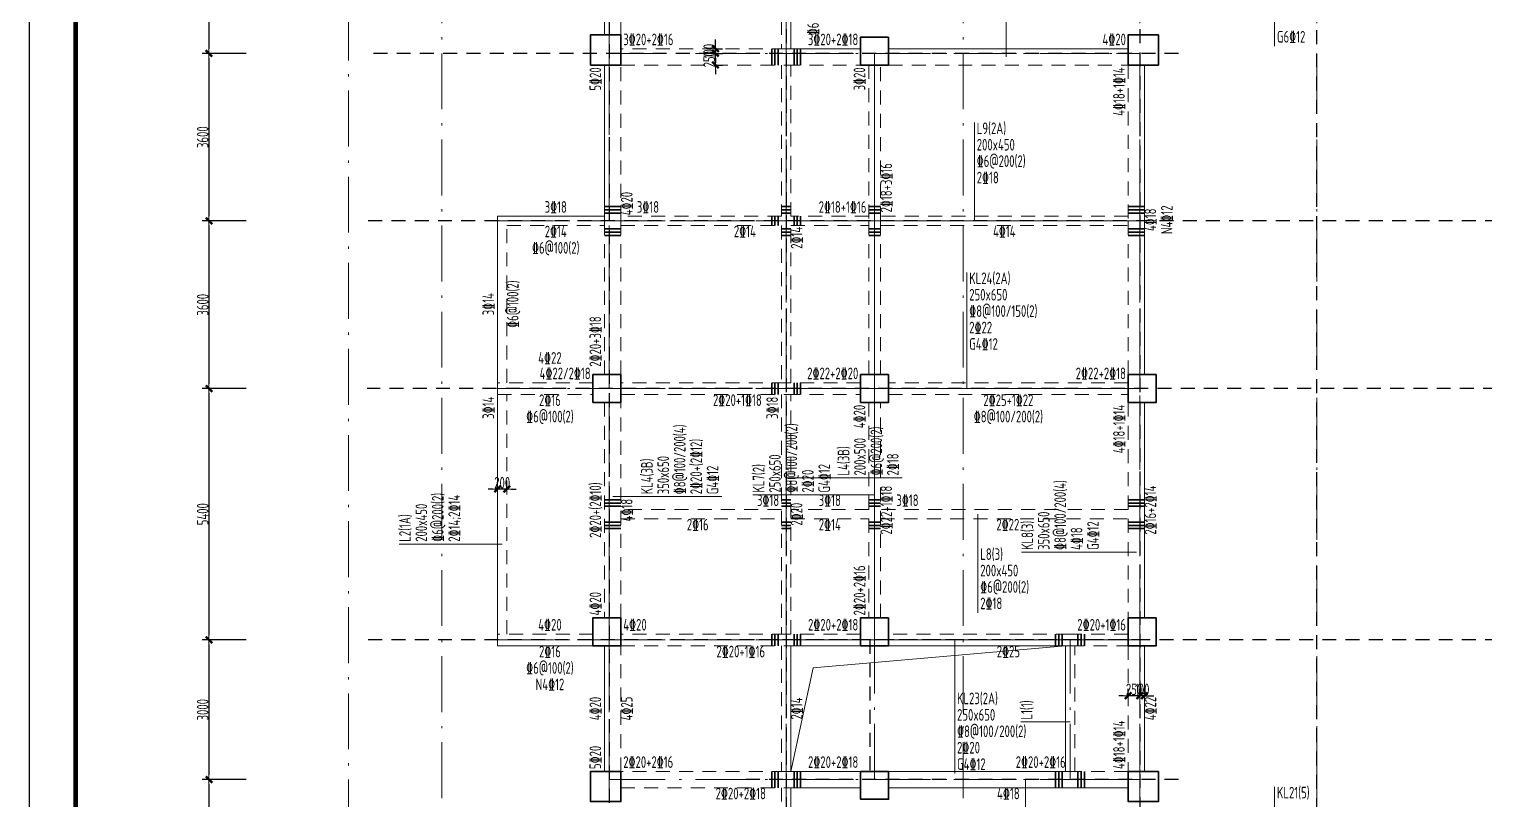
# Model space of a CAD drawing. Header units: millimetres. Extents: x 539196 to 807275, y 431843 to 1156631.
# Drawn here: x 669890 to 701168, y 975222 to 991780 of the extents above; entities that cross this region are included whole.
import ezdxf
from ezdxf.enums import TextEntityAlignment as Align

# ---------------------------------------------------------------- set-up
doc = ezdxf.new("R2010")
doc.units = ezdxf.units.MM
doc.header["$MEASUREMENT"] = 0
for name, pattern in [('DOTE', [2.42, 2, -0.2, 0.02, -0.2]), ('点划线', [1850, 1200, -300, 50, -300]), ('虚线', [500, 300, -200])]:
    doc.linetypes.add(name, pattern=pattern)
doc.layers.add('DOTE', color=1, linetype='DOTE')
doc.layers.add('PUB_TITLE', color=4, linetype='Continuous')
for name, color, linetype, lineweight in [('尺寸标注-梁', 3, 'Continuous', 18), ('板洞边线', 253, 'Continuous', 18), ('梁原位标注', 7, 'Continuous', 18), ('梁名称编号', 2, 'Continuous', 18), ('梁标注引线', 2, 'Continuous', 18), ('梁附加箍筋', 1, 'Continuous', 35), ('梁集中标注', 2, 'Continuous', 18), ('砼柱', 2, 'Continuous', 35), ('砼梁', 4, 'Continuous', 18), ('砼次梁', 7, 'Continuous', 18), ('轴线', 9, '点划线', 18), ('轴线标注', 3, 'Continuous', 18)]:
    doc.layers.add(name, color=color, linetype=linetype, lineweight=lineweight)
doc.styles.add('样式 1_yjk_yjk_yjk_yjk_yjk_yjk_yjk_yjk_yjk_yjk_yjk', font='yjkeng.shx', dxfattribs={"width": 0.7, "bigfont": 'yjkchn.shx'})
doc.dimstyles.new('盈建科结构_yjk_yjk_yjk_yjk_yjk_yjk_yjk_yjk_yjk_yjk_yjk', dxfattribs={"dimscale": 100, "dimtxt": 2.5, "dimasz": 1, "dimexe": 1.5, "dimexo": 0.625, "dimgap": 0.1, "dimtad": 1, "dimdec": 0, "dimrnd": 1, "dimzin": 0, "dimdsep": 46, "dimtxsty": '样式 1_yjk_yjk_yjk_yjk_yjk_yjk_yjk_yjk_yjk_yjk_yjk', "dimblk": '_yjkbk', "dimblk1": 'ARCHTICK', "dimblk2": 'ARCHTICK', "dimcen": 0.09, "dimadec": 0, "dimazin": 0, "dimtfac": 1, "dimtdec": 4, "dimtix": 1, "dimtmove": 2, "dimatfit": 3, "dimfxl": 0, "dimtolj": 1, "dimtzin": 0, "dimarcsym": 0})

# ---------------------------------------------------------------- blocks, each defined once
blk = doc.blocks.new('_yjkbk')
blk.add_line((-1, 0), (1.5, 0))
blk.add_lwpolyline([(-0.7, -0.7, 0.5, 0.5, 0), (0.7, 0.7, 0.5, 0.5, 0)], format="xyseb")
blk = doc.blocks.new('*D467')
at = {"layer": 'Defpoints', "color": 0}
for p in [(693755, 977460), (693755, 977459), (693855, 977459)]:
    blk.add_point(p, dxfattribs=at)
at = {"layer": '尺寸标注-梁', "color": 0, "lineweight": -2}
for p, q in [((693655, 977460), (693555, 977460)), ((693755, 977459), (693755, 977610)), ((693855, 977460), (693755, 977460)), ((693855, 977459), (693855, 977610)), ((693955, 977460), (694055, 977460))]:
    blk.add_line(p, q, dxfattribs=at)
at = {"layer": '尺寸标注-梁', "color": 0, "lineweight": -2, "xscale": 100, "yscale": 100, "zscale": 100}
blk.add_blockref('_yjkbk', (693755, 977460), dxfattribs=at)
at = {"layer": '尺寸标注-梁', "color": 0, "lineweight": -2, "xscale": 100, "yscale": 100, "zscale": 100, "rotation": 180}
blk.add_blockref('_yjkbk', (693855, 977460), dxfattribs=at)
at = {"layer": '尺寸标注-梁', "color": 0, "insert": (693805, 977595), "char_height": 250, "attachment_point": 5, "style": '样式 1_yjk_yjk_yjk_yjk_yjk_yjk_yjk_yjk_yjk_yjk_yjk'}
blk.add_mtext('\\A1;100', dxfattribs=at)
blk = doc.blocks.new('_ARCHTICK')
at = {"color": 0, "linetype": 'ByBlock', "const_width": 0.15}
blk.add_lwpolyline([(-0.5, -0.5), (0.5, 0.5)], dxfattribs=at)
blk = doc.blocks.new('*D468')
at = {"layer": 'Defpoints', "color": 0}
for p in [(693505, 977460), (693505, 977459), (693755, 977459)]:
    blk.add_point(p, dxfattribs=at)
at = {"layer": '尺寸标注-梁', "color": 0, "lineweight": -2}
for p, q in [((693405, 977460), (693305, 977460)), ((693505, 977459), (693505, 977610)), ((693755, 977460), (693505, 977460)), ((693755, 977459), (693755, 977610)), ((693855, 977460), (693955, 977460))]:
    blk.add_line(p, q, dxfattribs=at)
at = {"layer": '尺寸标注-梁', "color": 0, "lineweight": -2, "xscale": 100, "yscale": 100, "zscale": 100}
blk.add_blockref('_yjkbk', (693505, 977460), dxfattribs=at)
at = {"layer": '尺寸标注-梁', "color": 0, "lineweight": -2, "xscale": 100, "yscale": 100, "zscale": 100, "rotation": 180}
blk.add_blockref('_yjkbk', (693755, 977460), dxfattribs=at)
at = {"layer": '尺寸标注-梁', "color": 0, "insert": (693630, 977595), "char_height": 250, "attachment_point": 5, "style": '样式 1_yjk_yjk_yjk_yjk_yjk_yjk_yjk_yjk_yjk_yjk_yjk'}
blk.add_mtext('\\A1;250', dxfattribs=at)
blk = doc.blocks.new('*D469')
at = {"layer": 'Defpoints', "color": 0}
for p in [(684635, 991259), (684636, 991259), (684635, 991009)]:
    blk.add_point(p, dxfattribs=at)
at = {"layer": '尺寸标注-梁', "color": 0, "lineweight": -2}
for p, q in [((684635, 991259), (684786, 991259)), ((684636, 991359), (684636, 991459)), ((684636, 991009), (684636, 991259)), ((684635, 991009), (684786, 991009)), ((684636, 990909), (684636, 990809))]:
    blk.add_line(p, q, dxfattribs=at)
at = {"layer": '尺寸标注-梁', "color": 0, "lineweight": -2, "xscale": 100, "yscale": 100, "zscale": 100}
for p, rotation in [((684636, 991259), 270), ((684636, 991009), 90)]:
    blk.add_blockref('_yjkbk', p, dxfattribs=dict(at, rotation=rotation))
at = {"layer": '尺寸标注-梁', "color": 0, "insert": (684501, 991134), "char_height": 250, "attachment_point": 5, "rotation": 90, "style": '样式 1_yjk_yjk_yjk_yjk_yjk_yjk_yjk_yjk_yjk_yjk_yjk'}
blk.add_mtext('\\A1;250', dxfattribs=at)
blk = doc.blocks.new('*D470')
at = {"layer": 'Defpoints', "color": 0}
for p in [(684635, 991359), (684635, 991259), (684636, 991359)]:
    blk.add_point(p, dxfattribs=at)
at = {"layer": '尺寸标注-梁', "color": 0, "lineweight": -2}
for p, q in [((684636, 991459), (684636, 991559)), ((684635, 991359), (684786, 991359)), ((684635, 991259), (684786, 991259)), ((684636, 991259), (684636, 991359)), ((684636, 991159), (684636, 991059))]:
    blk.add_line(p, q, dxfattribs=at)
at = {"layer": '尺寸标注-梁', "color": 0, "lineweight": -2, "xscale": 100, "yscale": 100, "zscale": 100}
for p, rotation in [((684636, 991359), 270), ((684636, 991259), 90)]:
    blk.add_blockref('_yjkbk', p, dxfattribs=dict(at, rotation=rotation))
at = {"layer": '尺寸标注-梁', "color": 0, "insert": (684501, 991309), "char_height": 250, "attachment_point": 5, "rotation": 90, "style": '样式 1_yjk_yjk_yjk_yjk_yjk_yjk_yjk_yjk_yjk_yjk_yjk'}
blk.add_mtext('\\A1;100', dxfattribs=at)
blk = doc.blocks.new('*D473')
at = {"layer": 'Defpoints', "color": 0}
for p in [(679955, 981900), (679955, 981899), (680155, 981899)]:
    blk.add_point(p, dxfattribs=at)
at = {"layer": '尺寸标注-梁', "color": 0, "lineweight": -2}
for p, q in [((679855, 981900), (679755, 981900)), ((679955, 981899), (679955, 982050)), ((680155, 981900), (679955, 981900)), ((680155, 981899), (680155, 982050)), ((680255, 981900), (680355, 981900))]:
    blk.add_line(p, q, dxfattribs=at)
at = {"layer": '尺寸标注-梁', "color": 0, "lineweight": -2, "xscale": 100, "yscale": 100, "zscale": 100}
blk.add_blockref('_yjkbk', (679955, 981900), dxfattribs=at)
at = {"layer": '尺寸标注-梁', "color": 0, "lineweight": -2, "xscale": 100, "yscale": 100, "zscale": 100, "rotation": 180}
blk.add_blockref('_yjkbk', (680155, 981900), dxfattribs=at)
at = {"layer": '尺寸标注-梁', "color": 0, "insert": (680055, 982035), "char_height": 250, "attachment_point": 5, "style": '样式 1_yjk_yjk_yjk_yjk_yjk_yjk_yjk_yjk_yjk_yjk_yjk'}
blk.add_mtext('\\A1;200', dxfattribs=at)
blk = doc.blocks.new('*D532')
at = {"layer": 'Defpoints', "color": 0}
for p in [(676755, 993159), (673755, 991259), (676755, 991259)]:
    blk.add_point(p, dxfattribs=at)
at = {"layer": '轴线标注', "color": 0, "lineweight": -2}
for p, q in [((674555, 993159), (673605, 993159)), ((673755, 993059), (673755, 991359)), ((674555, 991259), (673605, 991259))]:
    blk.add_line(p, q, dxfattribs=at)
at = {"layer": '轴线标注', "color": 0, "lineweight": -2, "xscale": 100, "yscale": 100, "zscale": 100}
for p, rotation in [((673755, 993159), 90), ((673755, 991259), 270)]:
    blk.add_blockref('_yjkbk', p, dxfattribs=dict(at, rotation=rotation))
at = {"layer": '轴线标注', "color": 0, "insert": (673620, 992209), "char_height": 250, "attachment_point": 5, "rotation": 90, "style": '样式 1_yjk_yjk_yjk_yjk_yjk_yjk_yjk_yjk_yjk_yjk_yjk'}
blk.add_mtext('\\A1;1900', dxfattribs=at)
blk = doc.blocks.new('*D534')
at = {"layer": 'Defpoints', "color": 0}
for p in [(676755, 991259), (673755, 987659), (676755, 987659)]:
    blk.add_point(p, dxfattribs=at)
at = {"layer": '轴线标注', "color": 0, "lineweight": -2}
for p, q in [((674555, 991259), (673605, 991259)), ((673755, 991159), (673755, 987759)), ((674555, 987659), (673605, 987659))]:
    blk.add_line(p, q, dxfattribs=at)
at = {"layer": '轴线标注', "color": 0, "lineweight": -2, "xscale": 100, "yscale": 100, "zscale": 100}
for p, rotation in [((673755, 991259), 90), ((673755, 987659), 270)]:
    blk.add_blockref('_yjkbk', p, dxfattribs=dict(at, rotation=rotation))
at = {"layer": '轴线标注', "color": 0, "insert": (673620, 989459), "char_height": 250, "attachment_point": 5, "rotation": 90, "style": '样式 1_yjk_yjk_yjk_yjk_yjk_yjk_yjk_yjk_yjk_yjk_yjk'}
blk.add_mtext('\\A1;3600', dxfattribs=at)
blk = doc.blocks.new('*D536')
at = {"layer": 'Defpoints', "color": 0}
for p in [(676755, 987659), (673755, 984059), (676755, 984059)]:
    blk.add_point(p, dxfattribs=at)
at = {"layer": '轴线标注', "color": 0, "lineweight": -2}
for p, q in [((674555, 987659), (673605, 987659)), ((673755, 987559), (673755, 984159)), ((674555, 984059), (673605, 984059))]:
    blk.add_line(p, q, dxfattribs=at)
at = {"layer": '轴线标注', "color": 0, "lineweight": -2, "xscale": 100, "yscale": 100, "zscale": 100}
for p, rotation in [((673755, 987659), 90), ((673755, 984059), 270)]:
    blk.add_blockref('_yjkbk', p, dxfattribs=dict(at, rotation=rotation))
at = {"layer": '轴线标注', "color": 0, "insert": (673620, 985859), "char_height": 250, "attachment_point": 5, "rotation": 90, "style": '样式 1_yjk_yjk_yjk_yjk_yjk_yjk_yjk_yjk_yjk_yjk_yjk'}
blk.add_mtext('\\A1;3600', dxfattribs=at)
blk = doc.blocks.new('*D538')
at = {"layer": 'Defpoints', "color": 0}
for p in [(676755, 984059), (673755, 978659), (676755, 978659)]:
    blk.add_point(p, dxfattribs=at)
at = {"layer": '轴线标注', "color": 0, "lineweight": -2}
for p, q in [((674555, 984059), (673605, 984059)), ((673755, 983959), (673755, 978759)), ((674555, 978659), (673605, 978659))]:
    blk.add_line(p, q, dxfattribs=at)
at = {"layer": '轴线标注', "color": 0, "lineweight": -2, "xscale": 100, "yscale": 100, "zscale": 100}
for p, rotation in [((673755, 984059), 90), ((673755, 978659), 270)]:
    blk.add_blockref('_yjkbk', p, dxfattribs=dict(at, rotation=rotation))
at = {"layer": '轴线标注', "color": 0, "insert": (673620, 981359), "char_height": 250, "attachment_point": 5, "rotation": 90, "style": '样式 1_yjk_yjk_yjk_yjk_yjk_yjk_yjk_yjk_yjk_yjk_yjk'}
blk.add_mtext('\\A1;5400', dxfattribs=at)
blk = doc.blocks.new('*D540')
at = {"layer": 'Defpoints', "color": 0}
for p in [(676755, 978659), (673755, 975659), (676755, 975659)]:
    blk.add_point(p, dxfattribs=at)
at = {"layer": '轴线标注', "color": 0, "lineweight": -2}
for p, q in [((674555, 978659), (673605, 978659)), ((673755, 978559), (673755, 975759)), ((674555, 975659), (673605, 975659))]:
    blk.add_line(p, q, dxfattribs=at)
at = {"layer": '轴线标注', "color": 0, "lineweight": -2, "xscale": 100, "yscale": 100, "zscale": 100}
for p, rotation in [((673755, 978659), 90), ((673755, 975659), 270)]:
    blk.add_blockref('_yjkbk', p, dxfattribs=dict(at, rotation=rotation))
at = {"layer": '轴线标注', "color": 0, "insert": (673620, 977159), "char_height": 250, "attachment_point": 5, "rotation": 90, "style": '样式 1_yjk_yjk_yjk_yjk_yjk_yjk_yjk_yjk_yjk_yjk_yjk'}
blk.add_mtext('\\A1;3000', dxfattribs=at)
blk = doc.blocks.new('*D542')
at = {"layer": 'Defpoints', "color": 0}
for p in [(676755, 975659), (673755, 973759), (676755, 973759)]:
    blk.add_point(p, dxfattribs=at)
at = {"layer": '轴线标注', "color": 0, "lineweight": -2}
for p, q in [((674555, 975659), (673605, 975659)), ((673755, 975559), (673755, 973859)), ((674555, 973759), (673605, 973759))]:
    blk.add_line(p, q, dxfattribs=at)
at = {"layer": '轴线标注', "color": 0, "lineweight": -2, "xscale": 100, "yscale": 100, "zscale": 100}
for p, rotation in [((673755, 975659), 90), ((673755, 973759), 270)]:
    blk.add_blockref('_yjkbk', p, dxfattribs=dict(at, rotation=rotation))
at = {"layer": '轴线标注', "color": 0, "insert": (673620, 974709), "char_height": 250, "attachment_point": 5, "rotation": 90, "style": '样式 1_yjk_yjk_yjk_yjk_yjk_yjk_yjk_yjk_yjk_yjk_yjk'}
blk.add_mtext('\\A1;1900', dxfattribs=at)
blk = doc.blocks.new('jzzw')
at = {"layer": 'DOTE', "color": 1, "linetype": '虚线'}
for p, q in [((928786, 890469), (928786, 834829)), ((932586, 852149), (932586, 890469)), ((917386, 873149), (917386, 834829)), ((921186, 872969), (921186, 834829)), ((929618, 870449), (912217, 870449)), ((952506, 866849), (912186, 866849)), ((952463, 863249), (912186, 863249)), ((952506, 857849), (912186, 857849)), ((928906, 857849), (920186, 857849)), ((922986, 857849), (922986, 854849)), ((929618, 854849), (920186, 854849))]:
    blk.add_line(p, q, dxfattribs=at)

msp = doc.modelspace()

# ---------------------------------------------------------------- linework, layer by layer
at = {"layer": 'PUB_TITLE'}
msp.add_lwpolyline([(669890.4, 936443), (729290.4, 936443), (729290.4, 1020543), (669890.4, 1020543)], close=True, dxfattribs=at)
at = {"layer": 'PUB_TITLE', "const_width": 100}
msp.add_lwpolyline([(670890.4, 937443), (728290.4, 937443), (728290.4, 1018043), (670890.4, 1018043)], close=True, dxfattribs=at)
at = {"layer": '板洞边线'}
for p, q in [((692155.4, 978534.2), (686732.7, 978056.9)), ((686732.7, 978056.9), (686255.4, 975834.2))]:
    msp.add_line(p, q, dxfattribs=at)
at = {"layer": '梁标注引线'}
for p, q in [((696650.6, 994034.2), (696650.6, 991415.7)), ((690880.4, 991184.2), (690880.4, 993677.7)), ((690200.6, 987659.2), (690200.6, 989775)), ((690039.1, 984059.2), (690039.1, 986552.7)), ((686155.4, 982140.8), (688646.2, 982140.8)), ((682430.4, 981737.2), (684773.9, 981737.2)), ((688055.4, 981773.5), (685436.9, 981773.5)), ((690275.6, 981359.2), (690275.6, 979243.5)), ((680055.4, 980716.9), (677839.7, 980716.9)), ((693680.4, 980541.9), (691211.9, 980541.9)), ((689777.3, 978659.2), (689777.3, 975790.7)), ((692255.4, 976898.6), (691197.9, 976898.6)), ((691294.7, 975659.2), (691294.7, 973240.7)), ((696650.6, 972884.2), (696650.6, 975502.7))]:
    msp.add_line(p, q, dxfattribs=at)
at = {"layer": '梁附加箍筋'}
for p, q in [((685845.4, 991009.2), (685845.4, 991359.2)), ((685915.4, 991009.2), (685915.4, 991359.2)), ((685985.4, 991009.2), (685985.4, 991359.2)), ((686325.4, 991009.2), (686325.4, 991359.2)), ((686395.4, 991009.2), (686395.4, 991359.2)), ((686465.4, 991009.2), (686465.4, 991359.2)), ((682605.4, 987969.2), (682255.4, 987969.2)), ((682605.4, 987899.2), (682255.4, 987899.2)), ((682605.4, 987829.2), (682255.4, 987829.2)), ((685845.4, 987559.2), (685845.4, 987759.2)), ((685915.4, 987559.2), (685915.4, 987759.2)), ((685985.4, 987559.2), (685985.4, 987759.2)), ((686255.4, 987969.2), (686055.4, 987969.2)), ((686255.4, 987899.2), (686055.4, 987899.2)), ((686255.4, 987829.2), (686055.4, 987829.2)), ((686325.4, 987559.2), (686325.4, 987759.2)), ((686395.4, 987559.2), (686395.4, 987759.2)), ((686465.4, 987559.2), (686465.4, 987759.2)), ((688180.4, 987969.2), (687930.4, 987969.2)), ((688180.4, 987899.2), (687930.4, 987899.2)), ((688180.4, 987829.2), (687930.4, 987829.2)), ((693855.4, 987969.2), (693505.4, 987969.2)), ((693855.4, 987899.2), (693505.4, 987899.2)), ((693855.4, 987829.2), (693505.4, 987829.2)), ((682605.4, 987489.2), (682255.4, 987489.2)), ((686255.4, 987489.2), (686055.4, 987489.2)), ((688180.4, 987489.2), (687930.4, 987489.2)), ((693855.4, 987489.2), (693505.4, 987489.2)), ((682605.4, 987419.2), (682255.4, 987419.2)), ((682605.4, 987349.2), (682255.4, 987349.2)), ((686255.4, 987419.2), (686055.4, 987419.2)), ((686255.4, 987349.2), (686055.4, 987349.2)), ((688180.4, 987419.2), (687930.4, 987419.2)), ((688180.4, 987349.2), (687930.4, 987349.2)), ((693855.4, 987419.2), (693505.4, 987419.2)), ((693855.4, 987349.2), (693505.4, 987349.2)), ((685845.4, 983934.2), (685845.4, 984184.2)), ((685915.4, 983934.2), (685915.4, 984184.2)), ((685985.4, 983934.2), (685985.4, 984184.2)), ((686325.4, 983934.2), (686325.4, 984184.2)), ((686395.4, 983934.2), (686395.4, 984184.2)), ((686465.4, 983934.2), (686465.4, 984184.2)), ((682605.4, 981669.2), (682255.4, 981669.2)), ((682605.4, 981599.2), (682255.4, 981599.2)), ((682605.4, 981529.2), (682255.4, 981529.2)), ((686255.4, 981669.2), (686055.4, 981669.2)), ((686255.4, 981599.2), (686055.4, 981599.2)), ((686255.4, 981529.2), (686055.4, 981529.2)), ((688180.4, 981669.2), (687930.4, 981669.2)), ((688180.4, 981599.2), (687930.4, 981599.2)), ((688180.4, 981529.2), (687930.4, 981529.2)), ((693855.4, 981669.2), (693505.4, 981669.2)), ((693855.4, 981599.2), (693505.4, 981599.2)), ((693855.4, 981529.2), (693505.4, 981529.2)), ((682605.4, 981189.2), (682255.4, 981189.2)), ((686255.4, 981189.2), (686055.4, 981189.2)), ((688180.4, 981189.2), (687930.4, 981189.2)), ((693855.4, 981189.2), (693505.4, 981189.2)), ((682605.4, 981119.2), (682255.4, 981119.2)), ((682605.4, 981049.2), (682255.4, 981049.2)), ((686255.4, 981119.2), (686055.4, 981119.2)), ((686255.4, 981049.2), (686055.4, 981049.2)), ((688180.4, 981119.2), (687930.4, 981119.2)), ((688180.4, 981049.2), (687930.4, 981049.2)), ((693855.4, 981119.2), (693505.4, 981119.2)), ((693855.4, 981049.2), (693505.4, 981049.2)), ((685845.4, 978534.2), (685845.4, 978784.2)), ((685915.4, 978534.2), (685915.4, 978784.2)), ((685985.4, 978534.2), (685985.4, 978784.2)), ((686325.4, 978534.2), (686325.4, 978784.2)), ((686395.4, 978534.2), (686395.4, 978784.2)), ((686465.4, 978534.2), (686465.4, 978784.2)), ((691945.4, 978534.2), (691945.4, 978784.2)), ((692015.4, 978534.2), (692015.4, 978784.2)), ((692085.4, 978534.2), (692085.4, 978784.2)), ((692425.4, 978534.2), (692425.4, 978784.2)), ((692495.4, 978534.2), (692495.4, 978784.2)), ((692565.4, 978534.2), (692565.4, 978784.2)), ((685845.4, 975484.2), (685845.4, 975834.2)), ((685915.4, 975484.2), (685915.4, 975834.2)), ((685985.4, 975484.2), (685985.4, 975834.2)), ((686325.4, 975484.2), (686325.4, 975834.2)), ((686395.4, 975484.2), (686395.4, 975834.2)), ((686465.4, 975484.2), (686465.4, 975834.2)), ((691945.4, 975484.2), (691945.4, 975834.2)), ((692015.4, 975484.2), (692015.4, 975834.2)), ((692085.4, 975484.2), (692085.4, 975834.2)), ((692425.4, 975484.2), (692425.4, 975834.2)), ((692495.4, 975484.2), (692495.4, 975834.2)), ((692565.4, 975484.2), (692565.4, 975834.2))]:
    msp.add_line(p, q, dxfattribs=at)
at = {"layer": '砼柱'}
for points in [[(682605.4, 991659.2), (681955.4, 991659.2), (681955.4, 991009.2), (682605.4, 991009.2)], [(688355.4, 991609.2), (687755.4, 991609.2), (687755.4, 991009.2), (688355.4, 991009.2)], [(694155.4, 991659.2), (693505.4, 991659.2), (693505.4, 991009.2), (694155.4, 991009.2)], [(682605.4, 984359.2), (682005.4, 984359.2), (682005.4, 983759.2), (682605.4, 983759.2)], [(688355.4, 984359.2), (687755.4, 984359.2), (687755.4, 983759.2), (688355.4, 983759.2)], [(694105.4, 984359.2), (693505.4, 984359.2), (693505.4, 983759.2), (694105.4, 983759.2)], [(682605.4, 979134.2), (682005.4, 979134.2), (682005.4, 978534.2), (682605.4, 978534.2)], [(688355.4, 979134.2), (687755.4, 979134.2), (687755.4, 978534.2), (688355.4, 978534.2)], [(694105.4, 979134.2), (693505.4, 979134.2), (693505.4, 978534.2), (694105.4, 978534.2)], [(682605.4, 975834.2), (681955.4, 975834.2), (681955.4, 975184.2), (682605.4, 975184.2)], [(688355.4, 975834.2), (687755.4, 975834.2), (687755.4, 975234.2), (688355.4, 975234.2)], [(694155.4, 975834.2), (693505.4, 975834.2), (693505.4, 975184.2), (694155.4, 975184.2)]]:
    msp.add_lwpolyline(points, close=True, dxfattribs=at)
at = {"layer": '砼梁'}
for p, q in [((682255.4, 993159.2), (682255.4, 991659.2)), ((686255.4, 991359.2), (686255.4, 993159.2)), ((687755.4, 991359.2), (686155.4, 991359.2)), ((693505.4, 991359.2), (688355.4, 991359.2)), ((682255.4, 991009.2), (682255.4, 987659.3)), ((693855.4, 987659.2), (693855.4, 991009.2)), ((679955.4, 987759.2), (679955.4, 984059.2)), ((682255.4, 987759.2), (679955.4, 987759.2)), ((693855.4, 984359.2), (693855.4, 987659.2)), ((679955.4, 984059.2), (679955.4, 978534.2)), ((693855.4, 979134.2), (693855.4, 983759.2)), ((679955.4, 978534.2), (682005.4, 978534.2)), ((682255.4, 978534.2), (682255.4, 975834.2)), ((686155.4, 978534.2), (687755.4, 978534.2)), ((686255.4, 975834.2), (686255.4, 978534.2)), ((688355.4, 978534.2), (692255.4, 978534.2)), ((692155.4, 978534.2), (692155.4, 975834.2)), ((693855.4, 975834.2), (693855.4, 978534.2)), ((687755.4, 975834.2), (686155.4, 975834.2)), ((692255.4, 975834.2), (688355.4, 975834.2)), ((686155.4, 975484.2), (687755.4, 975484.2)), ((686255.4, 973759.2), (686255.4, 975484.2)), ((688355.4, 975484.2), (692255.4, 975484.2)), ((692255.4, 975484.2), (693505.4, 975484.2))]:
    msp.add_line(p, q, dxfattribs=at)
at = {"layer": '砼梁', "linetype": '虚线'}
for p, q in [((682605.4, 991659.2), (682605.4, 993159.2)), ((686055.4, 992959.2), (686055.4, 991359.2)), ((686155.4, 991359.2), (682605.4, 991359.2)), ((682605.4, 991009.2), (686155.4, 991009.2)), ((682605.4, 987659.3), (682605.4, 991009.2)), ((686055.4, 991009.2), (686055.4, 987759.2)), ((686155.4, 991009.2), (687755.4, 991009.2)), ((686255.4, 987759.2), (686255.4, 991009.2)), ((687930.4, 991009.2), (687930.4, 987659.3)), ((688180.4, 987659.3), (688180.4, 991009.2)), ((688355.4, 991009.2), (693505.4, 991009.2)), ((693505.4, 991009.2), (693505.4, 987659.3)), ((686055.4, 987759.2), (682605.4, 987759.2)), ((687930.4, 987759.2), (686255.4, 987759.2)), ((693505.4, 987759.2), (688180.4, 987759.2)), ((680155.4, 984184.2), (680155.4, 987559.2)), ((680155.4, 987559.2), (682255.4, 987559.2)), ((682255.4, 987659.2), (682255.4, 984359.2)), ((682605.4, 984359.2), (682605.4, 987659.2)), ((682605.4, 987559.2), (686055.4, 987559.2)), ((686055.4, 987559.2), (686055.4, 984184.2)), ((686255.4, 984184.2), (686255.4, 987559.2)), ((686255.4, 987559.2), (687930.4, 987559.2)), ((687930.4, 987659.2), (687930.4, 984359.2)), ((688180.4, 984359.2), (688180.4, 987659.2)), ((688180.4, 987559.2), (693505.4, 987559.2)), ((693505.4, 987659.2), (693505.4, 984359.2)), ((682005.4, 984184.2), (679955.4, 984184.2)), ((686155.4, 984184.2), (682605.4, 984184.2)), ((687755.4, 984184.2), (686155.4, 984184.2)), ((693505.4, 984184.2), (688355.4, 984184.2)), ((679955.4, 983934.2), (682005.4, 983934.2)), ((680155.4, 978784.2), (680155.4, 983934.2)), ((682255.4, 983759.2), (682255.4, 979134.2)), ((682605.4, 983934.2), (686155.4, 983934.2)), ((682605.4, 979134.2), (682605.4, 983759.2)), ((686055.4, 983934.2), (686055.4, 978784.2)), ((686155.4, 983934.2), (687755.4, 983934.2)), ((686255.4, 978784.2), (686255.4, 983934.2)), ((687930.4, 983759.2), (687930.4, 979134.2)), ((688180.4, 979134.2), (688180.4, 983759.2)), ((688355.4, 983934.2), (693505.4, 983934.2)), ((693505.4, 983759.2), (693505.4, 979134.2)), ((682005.4, 978784.2), (679955.4, 978784.2)), ((686155.4, 978784.2), (682605.4, 978784.2)), ((687755.4, 978784.2), (686155.4, 978784.2)), ((692255.4, 978784.2), (688355.4, 978784.2)), ((693505.4, 978784.2), (692255.4, 978784.2)), ((682605.4, 975834.2), (682605.4, 978534.2)), ((682605.4, 978534.2), (686155.4, 978534.2)), ((686055.4, 978534.2), (686055.4, 975834.2)), ((692255.4, 978534.2), (693505.4, 978534.2)), ((692355.4, 975834.2), (692355.4, 978534.2)), ((693505.4, 978534.2), (693505.4, 975834.2)), ((686155.4, 975834.2), (682605.4, 975834.2)), ((693505.4, 975834.2), (692255.4, 975834.2)), ((682605.4, 975484.2), (686155.4, 975484.2)), ((686055.4, 975484.2), (686055.4, 973959.2))]:
    msp.add_line(p, q, dxfattribs=at)
at = {"layer": '砼次梁', "linetype": '虚线'}
for p, q in [((686055.4, 981459.2), (682605.4, 981459.2)), ((682605.4, 981259.2), (686055.4, 981259.2)), ((687930.4, 981459.2), (686255.4, 981459.2)), ((686255.4, 981259.2), (687930.4, 981259.2)), ((693505.4, 981459.2), (688180.4, 981459.2)), ((688180.4, 981259.2), (693505.4, 981259.2))]:
    msp.add_line(p, q, dxfattribs=at)
at = {"layer": '轴线'}
for p, q in [((678755.4, 956759.2), (678755.4, 1010159.2)), ((682355.4, 956759.2), (682355.4, 1010159.2)), ((686155.4, 956759.2), (686155.4, 1010159.2)), ((689955.4, 956759.2), (689955.4, 1010159.2)), ((693755.4, 956759.2), (693755.4, 1010159.2)), ((697555.4, 956759.2), (697555.4, 1010159.2)), ((676755.4, 963359.2), (676755.4, 1003559.2)), ((682355.4, 991259.2), (682355.4, 993159.2)), ((686155.4, 991259.2), (686155.4, 993159.2)), ((682355.4, 987659.2), (682355.4, 991259.2)), ((682355.4, 991259.2), (686155.4, 991259.2)), ((682355.4, 991259.2), (693755.4, 991259.2)), ((686155.4, 987659.2), (686155.4, 991259.2)), ((686155.4, 991259.2), (688055.4, 991259.2)), ((688055.4, 991259.2), (693755.4, 991259.2)), ((688055.4, 987659.2), (688055.4, 991259.2)), ((688055.4, 975659.2), (688055.4, 991259.2)), ((693755.4, 987659.2), (693755.4, 991259.2)), ((679955.4, 987659.2), (682355.4, 987659.2)), ((679955.4, 984059.2), (679955.4, 987659.2)), ((679955.4, 978659.2), (679955.4, 987659.2)), ((679955.4, 987659.2), (693755.4, 987659.2)), ((682355.4, 984059.2), (682355.4, 987659.2)), ((682355.4, 987659.2), (686155.4, 987659.2)), ((686155.4, 984059.2), (686155.4, 987659.2)), ((686155.4, 987659.2), (688055.4, 987659.2)), ((688055.4, 984059.2), (688055.4, 987659.2)), ((688055.4, 987659.2), (693755.4, 987659.2)), ((693755.4, 984059.2), (693755.4, 987659.2)), ((679955.4, 984059.2), (682355.4, 984059.2)), ((679955.4, 978659.2), (679955.4, 984059.2)), ((679955.4, 984059.2), (693755.4, 984059.2)), ((682355.4, 978659.2), (682355.4, 984059.2)), ((682355.4, 984059.2), (686155.4, 984059.2)), ((686155.4, 978659.2), (686155.4, 984059.2)), ((686155.4, 984059.2), (688055.4, 984059.2)), ((688055.4, 984059.2), (693755.4, 984059.2)), ((688055.4, 978659.2), (688055.4, 984059.2)), ((693755.4, 978659.2), (693755.4, 984059.2)), ((679955.4, 978659.2), (682355.4, 978659.2)), ((679955.4, 978659.2), (693755.4, 978659.2)), ((682355.4, 975659.2), (682355.4, 978659.2)), ((682355.4, 978659.2), (686155.4, 978659.2)), ((686155.4, 975659.2), (686155.4, 978659.2)), ((686155.4, 978659.2), (688055.4, 978659.2)), ((688055.4, 978659.2), (692255.4, 978659.2)), ((688055.4, 975659.2), (688055.4, 978659.2)), ((692255.4, 978659.2), (693755.4, 978659.2)), ((692255.4, 975659.2), (692255.4, 978659.2)), ((692255.4, 975659.2), (692255.4, 978659.2)), ((693755.4, 975659.2), (693755.4, 978659.2)), ((682355.4, 973759.2), (682355.4, 975659.2)), ((682355.4, 975659.2), (686155.4, 975659.2)), ((682355.4, 975659.2), (693755.4, 975659.2)), ((686155.4, 973759.2), (686155.4, 975659.2)), ((686155.4, 975659.2), (688055.4, 975659.2)), ((688055.4, 975659.2), (692255.4, 975659.2)), ((692255.4, 975659.2), (693755.4, 975659.2))]:
    msp.add_line(p, q, dxfattribs=at)

# ---------------------------------------------------------------- block references
msp.add_blockref('jzzw', (-235030.4, 120810.3))

# ---------------------------------------------------------------- texts
at = {"layer": '梁原位标注', "linetype": 'Continuous', "style": '样式 1_yjk_yjk_yjk_yjk_yjk_yjk_yjk_yjk_yjk_yjk_yjk', "width": 0.7}
for s, p in [('\x846@100(2)', (686608.2, 992159.2)), ('2\x8418+3\x8416', (688180.4, 988371.6)), ('4\x8420', (682605.4, 988031.7)), ('4\x8418', (693855.4, 987684.2)), ('N4\x8412', (694208.2, 987684.2)), ('2\x8414', (686255.4, 987296.8)), ('\x846@100(2)', (680155.4, 985871.7)), ('2\x8422+1\x8418', (688180.4, 981446.7)), ('2\x8416+2\x8414', (693855.4, 981446.7)), ('4\x8418', (682605.4, 981446.7)), ('2\x8420', (686255.4, 981359.2)), ('4\x8425', (682605.4, 977184.2)), ('4\x8422', (693855.4, 977184.2)), ('2\x8414', (686255.4, 977184.2))]:
    msp.add_text(s, height=250, rotation=90, dxfattribs=at).set_placement(p, align=Align.TOP_CENTER)
for s, p in [('3\x8420+2\x8416', (682655.4, 991359.2)), ('3\x8418', (682947.9, 987759.2)), ('3\x8418', (688522.9, 981459.2)), ('4\x8420', (682655.4, 978784.2)), ('2\x8420+2\x8416', (682655.4, 975834.2))]:
    msp.add_text(s, height=250, dxfattribs=at).set_placement(p, align=Align.BOTTOM_LEFT)
for s, p in [('3\x8420+2\x8418', (687705.4, 991359.2)), ('4\x8420', (693455.4, 991359.2)), ('2\x8418+1\x8416', (687880.4, 987759.2)), ('4\x8422/2\x8418', (681955.4, 984184.2)), ('2\x8422+2\x8420', (687705.4, 984184.2)), ('2\x8422+2\x8418', (693455.4, 984184.2)), ('3\x8418', (686005.4, 981459.2)), ('2\x8420+2\x8418', (687705.4, 978784.2)), ('2\x8420+1\x8416', (693455.4, 978784.2)), ('2\x8420+2\x8418', (687705.4, 975834.2)), ('2\x8420+2\x8416', (692162.2, 975834.2))]:
    msp.add_text(s, height=250, dxfattribs=at).set_placement(p, align=Align.BOTTOM_RIGHT)
for s, p in [('5\x8420', (682255.4, 990959.2)), ('3\x8420', (687930.4, 990959.2)), ('4\x8418+1\x8414', (693505.4, 990959.2)), ('3\x8414', (679955.4, 983884.2)), ('3\x8418', (686055.4, 983884.2)), ('4\x8420', (687930.4, 983709.2)), ('4\x8418+1\x8414', (693505.4, 983709.2))]:
    msp.add_text(s, height=250, rotation=90, dxfattribs=at).set_placement(p, align=Align.BOTTOM_RIGHT)
for s, p in [('3\x8418', (681205.4, 987759.2)), ('4\x8422', (681080.4, 984516.7)), ('3\x8418', (687092.9, 981459.2)), ('4\x8420', (681080.4, 978784.2))]:
    msp.add_text(s, height=250, dxfattribs=at).set_placement(p, align=Align.BOTTOM_CENTER)
for s, p in [('2\x8414', (681205.4, 987559.2)), ('2\x8414', (685267.9, 987559.2)), ('4\x8414', (690842.9, 987559.2)), ('\x846@100(2)', (681205.4, 987206.5)), ('2\x8416', (681080.4, 983934.2)), ('2\x8420+1\x8418', (685107.2, 983934.2)), ('2\x8425+1\x8422', (690930.4, 983934.2)), ('\x846@100(2)', (681080.4, 983581.5)), ('\x848@100/200(2)', (690930.4, 983581.5)), ('2\x8416', (684255.4, 981259.2)), ('2\x8414', (687092.9, 981259.2)), ('2\x8422', (690917.9, 981259.2)), ('2\x8416', (681080.4, 978534.2)), ('2\x8420+1\x8416', (685180.4, 978534.2)), ('2\x8425', (690930.4, 978534.2)), ('\x846@100(2)', (681080.4, 978181.5)), ('N4\x8412', (681080.4, 977828.7)), ('2\x8420+2\x8418', (685180.4, 975484.2)), ('4\x8418', (690930.4, 975484.2))]:
    msp.add_text(s, height=250, dxfattribs=at).set_placement(p, align=Align.TOP_CENTER)
for s, p in [('3\x8414', (679955.4, 985871.7)), ('2\x8420+(2\x8410)', (682255.4, 981446.7)), ('4\x8420', (682255.4, 977184.2))]:
    msp.add_text(s, height=250, rotation=90, dxfattribs=at).set_placement(p, align=Align.BOTTOM_CENTER)
for s, p in [('2\x8420+3\x8418', (682255.4, 984526.7)), ('2\x8420+2\x8416', (687930.4, 979184.2)), ('4\x8420', (682255.4, 979184.2)), ('4\x8418+1\x8414', (693505.4, 975884.2)), ('5\x8420', (682255.4, 975884.2))]:
    msp.add_text(s, height=250, rotation=90, dxfattribs=at).set_placement(p, align=Align.BOTTOM_LEFT)
at = {"layer": '梁名称编号', "linetype": 'Continuous', "style": '样式 1_yjk_yjk_yjk_yjk_yjk_yjk_yjk_yjk_yjk_yjk_yjk', "width": 0.7}
for s, p in [('L9(2A)', (690250.6, 989775)), ('KL24(2A)', (690089.1, 986552.7)), ('KL21(5)', (696700.6, 975502.7))]:
    msp.add_text(s, height=250, dxfattribs=at).set_placement(p, align=Align.TOP_LEFT)
for s, p in [('L4(3B)', (687587.9, 982190.8)), ('KL4(3B)', (683362.9, 981787.2))]:
    msp.add_text(s, height=250, rotation=90, dxfattribs=at).set_placement(p, align=Align.BOTTOM_LEFT)
for s, p in [('KL7(2)', (685436.9, 981823.5)), ('L2(1A)', (677839.7, 980766.9)), ('KL8(3)', (691211.9, 980591.9)), ('L1(1)', (691197.9, 976948.6))]:
    msp.add_text(s, height=250, rotation=90, dxfattribs=at).set_placement(p, align=Align.TOP_LEFT)
for s, p in [('L8(3)', (690325.6, 980301.7)), ('KL23(2A)', (689827.3, 977201.7))]:
    msp.add_text(s, height=250, dxfattribs=at).set_placement(p, align=Align.BOTTOM_LEFT)
at = {"layer": '梁集中标注', "linetype": 'Continuous', "style": '样式 1_yjk_yjk_yjk_yjk_yjk_yjk_yjk_yjk_yjk_yjk_yjk', "width": 0.7}
for s, p in [('G6\x8412', (696700.6, 991415.7)), ('200x450', (690325.6, 979949)), ('\x846@200(2)', (690325.6, 979596.2)), ('2\x8418', (690325.6, 979243.5)), ('250x650', (689827.3, 976849)), ('\x848@100/200(2)', (689827.3, 976496.2)), ('2\x8420', (689827.3, 976143.5)), ('G4\x8412', (689827.3, 975790.7))]:
    msp.add_text(s, height=250, dxfattribs=at).set_placement(p, align=Align.BOTTOM_LEFT)
for s, p in [('200x450', (690250.6, 989422.2)), ('\x846@200(2)', (690250.6, 989069.5)), ('2\x8418', (690250.6, 988716.7)), ('250x650', (690089.1, 986200)), ('\x848@100/150(2)', (690089.1, 985847.2)), ('2\x8422', (690089.1, 985494.5)), ('G4\x8412', (690089.1, 985141.7))]:
    msp.add_text(s, height=250, dxfattribs=at).set_placement(p, align=Align.TOP_LEFT)
for s, p in [('\x848@100/200(4)', (684068.4, 981787.2)), ('\x846@200(2)', (688293.4, 982190.8)), ('2\x8420+(2\x8412)', (684421.2, 981787.2)), ('200x500', (687940.7, 982190.8)), ('350x650', (683715.7, 981787.2)), ('2\x8418', (688646.2, 982190.8)), ('G4\x8412', (684773.9, 981787.2))]:
    msp.add_text(s, height=250, rotation=90, dxfattribs=at).set_placement(p, align=Align.BOTTOM_LEFT)
for s, p in [('\x848@100/200(2)', (686142.4, 981823.5)), ('250x650', (685789.7, 981823.5)), ('G4\x8412', (686847.9, 981823.5)), ('2\x8420', (686495.2, 981823.5)), ('\x846@200(2)', (678545.2, 980766.9)), ('\x848@100/200(4)', (691917.4, 980591.9)), ('200x450', (678192.4, 980766.9)), ('2\x8414;2\x8414', (678897.9, 980766.9)), ('350x650', (691564.7, 980591.9)), ('G4\x8412', (692622.9, 980591.9)), ('4\x8418', (692270.2, 980591.9))]:
    msp.add_text(s, height=250, rotation=90, dxfattribs=at).set_placement(p, align=Align.TOP_LEFT)

# ---------------------------------------------------------------- dimensions: what is measured, and where the dimension line sits
at = {"layer": '尺寸标注-梁'}
for p1, p2, picture, middle in [((684635.4, 991259.2), (684635.4, 991359.2), '*D470', (684501.4, 991309.2)), ((684635.4, 991009.2), (684635.4, 991259.2), '*D469', (684501.4, 991134.2)), ((680155.4, 981899.2), (679955.4, 981899.2), '*D473', (680055.4, 982035.2)), ((693755.4, 977459.2), (693505.4, 977459.2), '*D468', (693630.4, 977595.2)), ((693855.4, 977459.2), (693755.4, 977459.2), '*D467', (693805.4, 977595.2))]:
    dim = msp.add_aligned_dim(p1=p1, p2=p2, distance=-1, dimstyle='盈建科结构_yjk_yjk_yjk_yjk_yjk_yjk_yjk_yjk_yjk_yjk_yjk', override={"dimscale": 100, "dimtxt": 2.5, "dimasz": 1, "dimexe": 1.5, "dimexo": 0, "dimgap": 0.1, "dimtad": 1, "dimlfac": 1, "dimrnd": 5, "dimdle": 0, "dimfxlon": 0}, dxfattribs=at)
    dim.commit()
    dim.dimension.update_dxf_attribs({"geometry": picture, "text_midpoint": middle})
at = {"layer": '轴线标注'}
for p1, p2, picture, middle in [((676755.4, 993159.2), (676755.4, 991259.2), '*D532', (673620.4, 992209.2)), ((676755.4, 991259.2), (676755.4, 987659.2), '*D534', (673620.4, 989459.2)), ((676755.4, 987659.2), (676755.4, 984059.2), '*D536', (673620.4, 985859.2)), ((676755.4, 984059.2), (676755.4, 978659.2), '*D538', (673620.4, 981359.2)), ((676755.4, 978659.2), (676755.4, 975659.2), '*D540', (673620.4, 977159.2)), ((676755.4, 975659.2), (676755.4, 973759.2), '*D542', (673620.4, 974709.2))]:
    dim = msp.add_aligned_dim(p1=p1, p2=p2, distance=-3000, dimstyle='盈建科结构_yjk_yjk_yjk_yjk_yjk_yjk_yjk_yjk_yjk_yjk_yjk', override={"dimscale": 100, "dimtxt": 2.5, "dimasz": 1, "dimexe": 1.5, "dimexo": 22, "dimgap": 0.1, "dimtad": 1, "dimlfac": 1, "dimrnd": 5, "dimdle": 0, "dimfxlon": 0}, dxfattribs=at)
    dim.commit()
    dim.dimension.update_dxf_attribs({"geometry": picture, "text_midpoint": middle})

doc.saveas('drawing.dxf')
